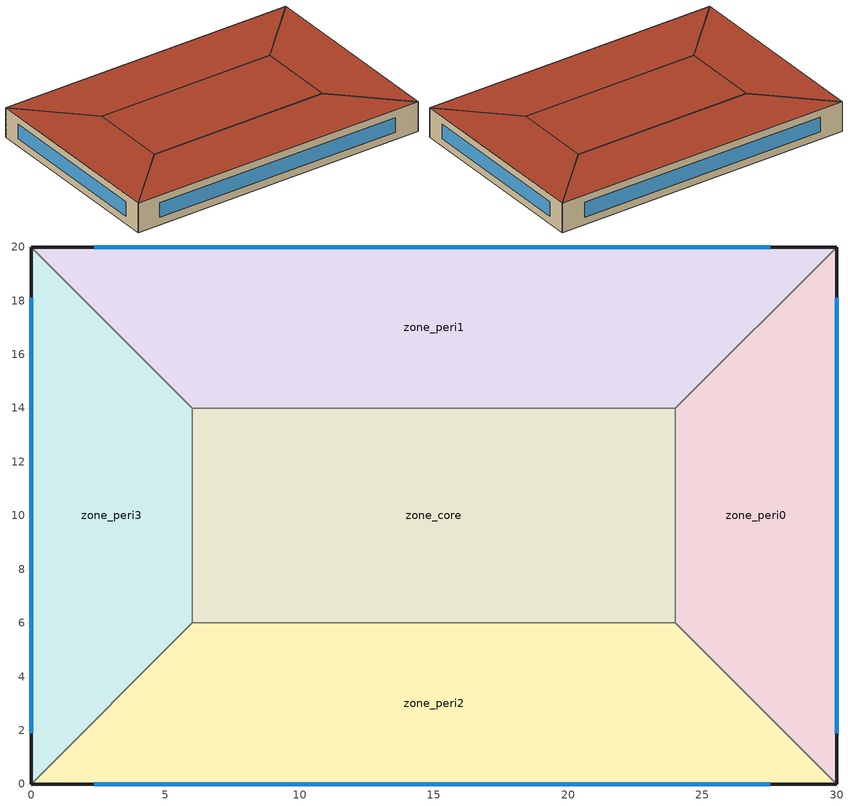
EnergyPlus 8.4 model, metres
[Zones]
zone_peri0
 floor adiabatic (200mmConcrete): 30,0 24,6 24,14 30,20 z0
 wall outside (120mmInsulation 200mmConcrete): 30,0 30,20 z0:3
 wall to zone_peri1 (300mmInsulation 94mmSolidWood 24mmGypsum): 30,20 24,14 z0:3
 wall to zone_core (300mmInsulation 94mmSolidWood 24mmGypsum): 24,14 24,6 z0:3
 wall to zone_peri2 (300mmInsulation 94mmSolidWood 24mmGypsum): 24,6 30,0 z0:3
 window (DoublePaneClr): 30,1.88 30,18.12 z0.75:2.25
 roof outside (120mmInsulation 200mmConcrete): 24,14 24,6 30,0 30,20 z3
zone_peri1
 floor adiabatic (200mmConcrete): 24,14 6,14 0,20 30,20 z0
 wall outside (120mmInsulation 200mmConcrete): 30,20 0,20 z0:3
 wall to zone_peri3 (300mmInsulation 94mmSolidWood 24mmGypsum): 0,20 6,14 z0:3
 wall to zone_core (300mmInsulation 94mmSolidWood 24mmGypsum): 6,14 24,14 z0:3
 window (DoublePaneClr): 27.54,20 2.35,20 z0.75:2.25
 roof outside (120mmInsulation 200mmConcrete): 0,20 6,14 24,14 30,20 z3
zone_peri2
 floor adiabatic (200mmConcrete): 0,0 6,6 24,6 30,0 z0
 wall outside (120mmInsulation 200mmConcrete): 0,0 30,0 z0:3
 wall to zone_core (300mmInsulation 94mmSolidWood 24mmGypsum): 24,6 6,6 z0:3
 wall to zone_peri3 (300mmInsulation 94mmSolidWood 24mmGypsum): 6,6 0,0 z0:3
 window (DoublePaneClr): 2.35,0 27.54,0 z0.75:2.25
 roof outside (120mmInsulation 200mmConcrete): 24,6 6,6 0,0 30,0 z3
zone_peri3
 floor adiabatic (200mmConcrete): 6,14 6,6 0,0 0,20 z0
 wall outside (120mmInsulation 200mmConcrete): 0,20 0,0 z0:3
 wall to zone_core (300mmInsulation 94mmSolidWood 24mmGypsum): 6,6 6,14 z0:3
 window (DoublePaneClr): 0,18.12 0,1.88 z0.75:2.25
 roof outside (120mmInsulation 200mmConcrete): 0,0 6,6 6,14 0,20 z3
zone_core
 floor adiabatic (200mmConcrete): 6,14 24,14 24,6 6,6 z0
 roof outside (120mmInsulation 200mmConcrete): 24,6 24,14 6,14 6,6 z3
[Site:GroundTemperature:BuildingSurface]
14, 14, 14, 14, 14, 14, 14, 14, 14, 14, 14, 14
[Site:GroundReflectance]
0.2, 0.2, 0.2, 0.2, 0.2, 0.2, 0.2, 0.2, 0.2, 0.2, 0.2, 0.2
[Site:GroundReflectance:SnowModifier]
1, 1
[Building]
Building: North Axis [deg]=0; Terrain=Suburbs; Loads Convergence Tolerance Value=.04; Temperature Convergence Tolerance Value {deltaC}=.4; Solar Distribution   should be  FullInteriorAndExterior=FullExterior; Maximum Number of Warmup Days=25
[Construction]
300mmInsulation 94mmSolidWood 24mmGypsum: Medium density fiberboard_0.015_300mmInsulation 94mmSolidWood 24mmGypsum, Wood fiber insulating board_0.3_300mmInsulation 94mmSolidWood 24mmGypsum, Cross Laminated Timber_0.094_300mmInsulation 94mmSolidWood 24mmGypsum, Wood fiber insulating board_0.08_300mmInsulation 94mmSolidWood 24mmGypsum, GypsumFibreBoard_0.0245_300mmInsulation 94mmSolidWood 24mmGypsum
120mmInsulation 200mmConcrete: XPS Board_0.12_120mmInsulation 200mmConcrete, General Concrete_0.2_120mmInsulation 200mmConcrete
200mmConcrete: General Concrete_0.2_200mmConcrete
DoublePaneClr: DoublePaneClrWindow
[Material] Roughness=Rough; Thermal Emittance=0.9
Name | Thickness {m} | Conductivity {w/m-K} | Density {kg/m3} | Specific Heat {J/kg-K} | Solar Absorptance | Visible Absorptance
Medium density fiberboard_0.015_300mmInsulation 94mmSolidWood 24mmGypsum | 0.015 | 0.09 | 500 | 1700 | 0.7 | 0.7
Wood fiber insulating board_0.3_300mmInsulation 94mmSolidWood 24mmGypsum | 0.3 | 0.042 | 160 | 2100 | 0.6 | 0.6
Cross Laminated Timber_0.094_300mmInsulation 94mmSolidWood 24mmGypsum | 0.094 | 0.13 | 500 | 1600 | 0.7 | 0.7
Wood fiber insulating board_0.08_300mmInsulation 94mmSolidWood 24mmGypsum | 0.08 | 0.042 | 160 | 2100 | 0.6 | 0.6
GypsumFibreBoard_0.0245_300mmInsulation 94mmSolidWood 24mmGypsum | 0.0245 | 0.32 | 1000 | 1100 | 0.7 | 0.7
XPS Board_0.12_120mmInsulation 200mmConcrete | 0.12 | 0.034 | 35 | 1400 | 0.6 | 0.6
General Concrete_0.2_120mmInsulation 200mmConcrete; General Concrete_0.2_200mmConcrete | 0.2 | 2 | 2400 | 950 | 0.7 | 0.7
[WindowMaterial:SimpleGlazingSystem]
DoublePaneClrWindow: U - Factor=0.075; Solar Heat Gain Coefficient=0.764; Visible Transmittance=0.812
[EnergyManagementSystem:Sensor] Output:Variable Index Key=Environment
Name | Output:Variable
OutdoorTemp | Site Outdoor Air Drybulb Temperature
OutdoorRelHumid | Site Outdoor Air Relative Humidity
[Zone] Rotation [deg]=0; Type=1; Multiplier=1; Zone Inside Convection Algorithm=TARP; Zone Outside Convection Algorithm=DOE-2
Name | Volume [m3] | Area [m2]
zone_peri0; zone_peri3 | 252 | 84
zone_peri1; zone_peri2; zone_core | 432 | 144
[People] Number of People Schedule=occOffice; Number of People Calculation Method=People/Area; People per Zone Floor Area {person/m2}=0.2; Fraction Radiant=0.3; Sensible Heat Fraction=AUTOCALCULATE; Carbon Dioxide Generation Rate {m3/s-W}=3.82e-08; Enable ASHRAE 55 Comfort Warnings=No; Mean Radiant Temperature Calculation Type=ZoneAveraged; Clothing Insulation Calculation Method=DynamicClothingModelASHRAE55; Thermal Comfort Model 1 Type=AdaptiveASH55
Name | Zone or ZoneList | Activity Level Schedule | Work Efficiency Schedule | Air Velocity Schedule
People zone_peri0 | zone_peri0 | zone_peri0PeopleActivity | zone_peri0WorkEfficiency | zone_peri0AirVelocity
People zone_peri1 | zone_peri1 | zone_peri1PeopleActivity | zone_peri1WorkEfficiency | zone_peri1AirVelocity
People zone_peri2 | zone_peri2 | zone_peri2PeopleActivity | zone_peri2WorkEfficiency | zone_peri2AirVelocity
People zone_peri3 | zone_peri3 | zone_peri3PeopleActivity | zone_peri3WorkEfficiency | zone_peri3AirVelocity
[ElectricEquipment] Schedule=AllOn; Design Level Calculation Method=Watts/Area; Watts per Zone Floor Area [W/m2]=12; Fraction Latent=0; Fraction Radiant=.2; Fraction Lost=0
Name | Zone or ZoneList
zone_peri0 Equipment 1 | zone_peri0
zone_peri1 Equipment 1 | zone_peri1
zone_peri2 Equipment 1 | zone_peri2
zone_peri3 Equipment 1 | zone_peri3
[Lights] Schedule=lightsOffice; Design Level Calculation Method=Watts/Area; Watts per Zone Floor Area [W/m2]=12; Return Air Fraction=0; Fraction Radiant=.42; Fraction Visible=.18; Fraction Replaceable=1
Name | Zone or ZoneList
zone_peri0 General lighting | zone_peri0
zone_peri1 General lighting | zone_peri1
zone_peri2 General lighting | zone_peri2
zone_peri3 General lighting | zone_peri3
zone_core General lighting | zone_core
[Daylighting:Controls] Total Daylighting Reference Points=1; Z - Coordinate of First Reference Point {m}=0.85; Fraction of Zone Controlled by First Reference Point=1; Fraction of Zone Controlled by Second Reference Point=0; Illuminance Setpoint at First Reference Point {lux}=500; Illuminance Setpoint at Second Reference Point {lux}=500; Lighting control type {1=continuous,2=stepped,3=continuous/off}=1; Glare Calculation Azimuth Angle of View Direction Clockwise from Zone y-Axis {deg}=0; Maximum Allowable Discomfort Glare Index=22; Minimum Input Power Fraction for Continuous Dimming Control=0.1; Minimum Light Output Fraction for Continuous Dimming Control=0.1; Number of Stepped Control Steps=3; Probability Lighting will be Reset When Needed in Manual Stepped Control=1
Name | X - Coordinate of First Reference Point {m} | Y - Coordinate of First Reference Point {m}
zone_peri0 | 27.5942 | 10
zone_peri1 | 15 | 17.3727
zone_peri2 | 15 | 2.62726
zone_peri3 | 2.40577 | 10
zone_core | 15 | 10
[ZoneControl:Thermostat]
Name | Zone or ZoneList | Control Type Schedule | Control 1
zone_peri0 Thermostat | zone_peri0 | zone_peri0ZoneControlTypeSched | Dual Setpoint - Zone zone_peri0
zone_peri1 Thermostat | zone_peri1 | zone_peri1ZoneControlTypeSched | Dual Setpoint - Zone zone_peri1
zone_peri2 Thermostat | zone_peri2 | zone_peri2ZoneControlTypeSched | Dual Setpoint - Zone zone_peri2
zone_peri3 Thermostat | zone_peri3 | zone_peri3ZoneControlTypeSched | Dual Setpoint - Zone zone_peri3
zone_core Thermostat | zone_core | zone_coreZoneControlTypeSched | Dual Setpoint - Zone zone_core
[ThermostatSetpoint:DualSetpoint]
Name | Heating Setpoint Temperature Schedule | Cooling Setpoint Temperature Schedule
Dual Setpoint - Zone zone_peri0 | zone_peri0Heating_SP_Sch | zone_peri0Cooling_SP_Sch
Dual Setpoint - Zone zone_peri1 | zone_peri1Heating_SP_Sch | zone_peri1Cooling_SP_Sch
Dual Setpoint - Zone zone_peri2 | zone_peri2Heating_SP_Sch | zone_peri2Cooling_SP_Sch
Dual Setpoint - Zone zone_peri3 | zone_peri3Heating_SP_Sch | zone_peri3Cooling_SP_Sch
Dual Setpoint - Zone zone_core | zone_coreHeating_SP_Sch | zone_coreCooling_SP_Sch
[Zone equipment]
zone_peri0: zone_peri0 Ideal Loads Air
zone_peri1: zone_peri1 Ideal Loads Air
zone_peri2: zone_peri2 Ideal Loads Air
zone_peri3: zone_peri3 Ideal Loads Air
zone_core: zone_core Ideal Loads Air
[ZoneHVAC:IdealLoadsAirSystem] Maximum Heating Supply Air Temperature {C}=30; Minimum Cooling Supply Air Temperature {C}=18; Maximum Heating Supply Air Humidity Ratio {kgWater/kgDryAir}=0.01; Minimum Cooling Supply Air Humidity Ratio {kgWater/kgDryAir}=0.008; Heating Limit=NoLimit; Maximum Heating Air Flow Rate [m3/s]=100; Cooling Limit=NoLimit; Maximum Cooling Air Flow Rate [m3/s]=100; Heating Availability Schedule=AllOn; Cooling Availability Schedule=AllOn; Dehumidification Control Type=None; Humidification Control Type=None; Outdoor Air Economizer Type=NoEconomizer; Heat Recovery Type=None; Sensible Heat Recovery Effectiveness=0.7; Latent Heat Recovery Effectiveness=0.65
zone_peri0 Ideal Loads Air; zone_peri1 Ideal Loads Air; zone_peri2 Ideal Loads Air; zone_peri3 Ideal Loads Air; zone_core Ideal Loads Air
[ZoneInfiltration:DesignFlowRate] Schedule=On; Design Flow Rate Calculation Method=AirChanges/Hour; Air Changes per Hour {1/hr}=0.1; Constant Term Coefficient=1; Temperature Term Coefficient=0; Velocity Term Coefficient=0; Velocity Squared Term Coefficient=0
Name | Zone or ZoneList
zone_peri0Infiltration | zone_peri0
zone_peri1Infiltration | zone_peri1
zone_peri2Infiltration | zone_peri2
zone_peri3Infiltration | zone_peri3
zone_coreInfiltration | zone_core
[Schedule:Constant]
On: 1
zone_peri0PeopleActivity; zone_peri1PeopleActivity; zone_peri2PeopleActivity; zone_peri3PeopleActivity: Any Number, 125.28
zone_peri0AirVelocity; zone_peri1AirVelocity; zone_peri2AirVelocity; zone_peri3AirVelocity: Any Number, 0.2
zone_peri0WorkEfficiency; zone_peri1WorkEfficiency; zone_peri2WorkEfficiency; zone_peri3WorkEfficiency: Any Number, 0
zone_peri0Heating_SP_Sch; zone_peri1Heating_SP_Sch; zone_peri2Heating_SP_Sch; zone_peri3Heating_SP_Sch; zone_coreHeating_SP_Sch: 20
zone_peri0Cooling_SP_Sch; zone_peri1Cooling_SP_Sch; zone_peri2Cooling_SP_Sch; zone_peri3Cooling_SP_Sch; zone_coreCooling_SP_Sch: 26
zone_peri0ZoneControlTypeSched; zone_peri1ZoneControlTypeSched; zone_peri2ZoneControlTypeSched; zone_peri3ZoneControlTypeSched; zone_coreZoneControlTypeSched: 4
[Schedule:Year]
occOffice: Fraction, occOffice0, 1, 1, 12, 31
lightsOffice: Fraction, lightsOffice0, 1, 1, 12, 31
AllOn: Fraction, AllOn0, 1, 1, 12, 31
[Schedule:Week:Daily]
occOffice0: occOfficeWeekEnd, occOffice, occOffice, occOffice, occOffice, occOffice, occOfficeWeekEnd, occOfficeWeekEnd, occOffice, occOffice, occOffice, occOffice
lightsOffice0: lightsOfficeWeekEnd, lightsOffice, lightsOffice, lightsOffice, lightsOffice, lightsOffice, lightsOfficeWeekEnd, lightsOfficeWeekEnd, lightsOffice, lightsOffice, lightsOffice, lightsOffice
AllOn0: AllOn, AllOn, AllOn, AllOn, AllOn, AllOn, AllOn, AllOn, AllOn, AllOn, AllOn, AllOn
[Schedule:Day:Hourly]
occOffice: Fraction, 0, 0, 0, 0, 0, 0, 0, 0.2, 0.4, 0.6, 0.8, 0.8, 0.4, 0.6, 0.8, 0.8, 0.4, 0.2, 0, 0, 0, 0, 0, 0
occOfficeWeekEnd; lightsOfficeWeekEnd: Fraction, 0, 0, 0, 0, 0, 0, 0, 0, 0, 0, 0, 0, 0, 0, 0, 0, 0, 0, 0, 0, 0, 0, 0, 0
lightsOffice: Fraction, 0, 0, 0, 0, 0, 0, 0, 1, 1, 1, 1, 1, 1, 1, 1, 1, 1, 1, 0, 0, 0, 0, 0, 0
AllOn: Fraction, 1, 1, 1, 1, 1, 1, 1, 1, 1, 1, 1, 1, 1, 1, 1, 1, 1, 1, 1, 1, 1, 1, 1, 1
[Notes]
----  This file was generated with Archsim v.4.3.2.1
-------------------------ERL SENSORS--------------------------
defaultConstruction Type: Facade
